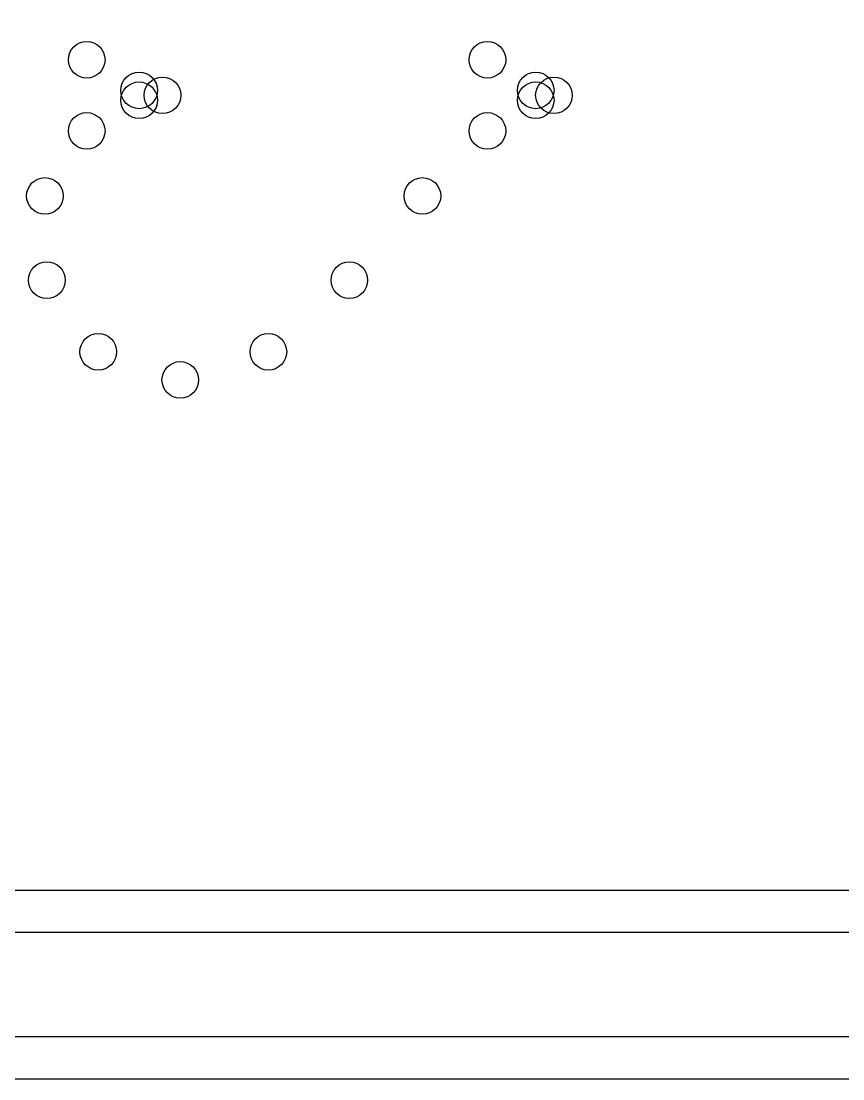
# Model space of a CAD drawing. Header units: millimetres. Extents: x 0 to 2440, y 0 to 1257.
# Drawn here: x 1014 to 1171, y 0 to 202.2 of the extents above; entities that cross this region are included whole.
import ezdxf

# ---------------------------------------------------------------- set-up
doc = ezdxf.new("R2010")
doc.units = ezdxf.units.MM
for name, color, linetype in [('CUT_INSIDE', 5, 'Continuous'), ('CUT_OUTSIDE', 1, 'Continuous'), ('ENGRAVE_V', 2, 'Continuous'), ('SHEET', 8, 'Continuous')]:
    doc.layers.add(name, color=color, linetype=linetype)

msp = doc.modelspace()

# ---------------------------------------------------------------- linework, layer by layer
at = {"layer": 'CUT_INSIDE'}
for centre in [(1026.512, 194.8), (1103.069, 194.8), (1036.527, 188.943), (1112.299, 188.943), (1036.527, 187.057), (1040.99, 188), (1112.299, 187.057), (1115.79, 188), (1026.512, 181.2), (1103.069, 181.2), (1018.528, 168.767), (1090.653, 168.767), (1018.89, 152.666), (1076.69, 152.666), (1028.72, 138.974), (1061.216, 138.974), (1044.39, 133.6)]:
    msp.add_circle(centre, 3.5, dxfattribs=at)
at = {"layer": 'CUT_OUTSIDE'}
msp.add_lwpolyline([(1857.966, 8), (217.995, 8)], dxfattribs=at)
at = {"layer": 'ENGRAVE_V'}
for points in [[(1829.989, 36), (218.23, 36)], [(1837.989, 28), (218.163, 28)]]:
    msp.add_lwpolyline(points, dxfattribs=at)
at = {"layer": 'SHEET'}
msp.add_lwpolyline([(0, 0), (2440, 0), (2440, 1220), (0, 1220)], close=True, dxfattribs=at)

doc.saveas('drawing.dxf')
